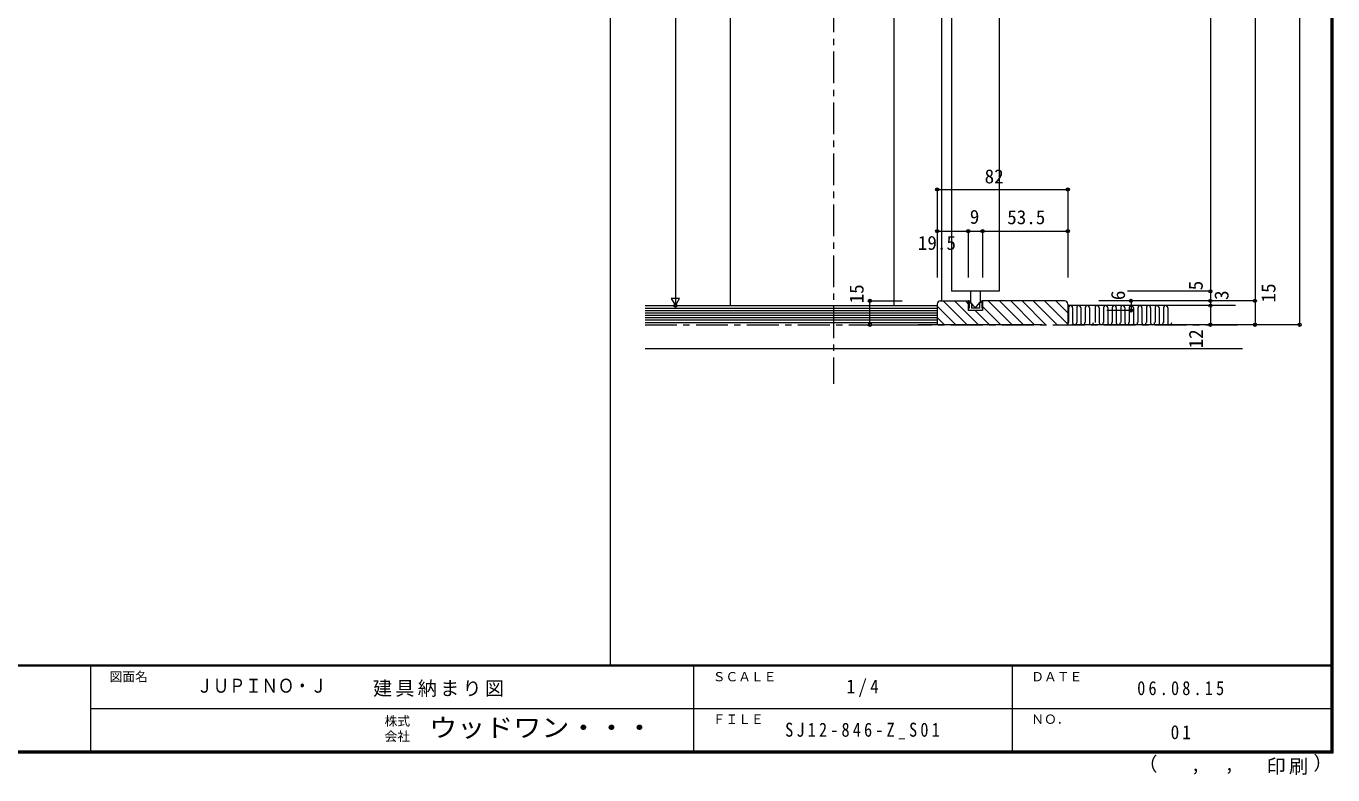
# Model space of a CAD drawing. Units: millimetres at full size, sheet at 1:4; details may follow other scales. Extents: x -800 to 760, y -574 to 557.
# Drawn here: x -60 to 760, y -574 to -104 of the extents above; entities that cross this region are included whole.
import ezdxf
from ezdxf.enums import TextEntityAlignment as Align

# ---------------------------------------------------------------- set-up
doc = ezdxf.new("R2010")
doc.units = ezdxf.units.MM
doc.header["$LTSCALE"] = 4
doc.header["$PDMODE"] = 32
doc.header["$PDSIZE"] = 2
doc.linetypes.add('CHAIN1', pattern=[8, 5, -1, 1, -1])
doc.linetypes.add('DASHED1', pattern=[1.8, 1.2, -0.6])
for name, color, linetype, lineweight in [('0-3_仕上', 7, 'Continuous', 9), ('0-A_文字', 7, 'DASHED1', 9), ('F-0_F-0ﾚｲﾔ', 6, 'Continuous', 9), ('F-1_F-1ﾚｲﾔ', 6, 'Continuous', 9)]:
    doc.layers.add(name, color=color, linetype=linetype, lineweight=lineweight)
doc.layers.add('F-A_F-Aﾚｲﾔ', color=7, linetype='Continuous')
doc.styles.add('HG明朝B', font='')
doc.styles.add('ＭＳ ゴシック', font='')
doc.styles.get('HG明朝B').set_extended_font_data('HG明朝B')
doc.styles.get('ＭＳ ゴシック').set_extended_font_data('MS Gothic')

msp = doc.modelspace()

# ---------------------------------------------------------------- linework, layer by layer
at = {"layer": '0-3_仕上'}
for p, q in [((306.298, 556.667), (306.298, -505.333)), ((683.119, 147.696), (683.119, -271.749)), ((739.119, 147.696), (739.119, -291.749)), ((347.198, 117.696), (347.198, -279.749)), ((381.567, 117.696), (381.567, -279.749)), ((484.567, -279.749), (484.567, 117.696)), ((514.567, -276.749), (514.567, 117.696)), ((711.119, 117.696), (711.119, -276.749)), ((550.567, 114.696), (550.567, -270.749)), ((511.567, -206.853), (511.567, -233.035)), ((511.567, -206.853), (593.567, -206.853)), ((593.567, -206.853), (593.567, -233.035)), ((511.567, -233.035), (540.067, -233.035)), ((511.567, -233.035), (511.567, -262.127)), ((531.067, -233.035), (531.067, -262.127)), ((540.067, -233.035), (540.067, -262.127)), ((540.067, -233.035), (593.567, -233.035)), ((593.567, -233.035), (593.567, -262.127)), ((469.338, -291.749), (469.338, -276.749)), ((469.338, -276.749), (489.702, -276.749)), ((511.567, -278.749), (511.567, -291.749)), ((513.567, -276.749), (531.067, -276.749)), ((530.358, -291.749), (515.358, -276.749)), ((550.567, -270.749), (520.567, -270.749)), ((537.429, -291.749), (522.429, -276.749)), ((531.067, -278.316), (529.5, -276.749)), ((531.067, -276.749), (531.067, -282.749)), ((531.567, -276.749), (531.279, -276.749)), ((532.816, -278.249), (531.567, -276.749)), ((531.567, -278.389), (531.567, -281.249)), ((532.567, -270.749), (532.567, -277.649)), ((534.798, -280.328), (532.567, -277.649)), ((532.816, -278.249), (533.067, -278.249)), ((533.067, -278.249), (533.067, -281.249)), ((536.335, -280.328), (538.567, -277.649)), ((538.067, -278.249), (538.067, -281.249)), ((538.317, -278.249), (538.067, -278.249)), ((538.317, -278.249), (539.567, -276.749)), ((538.567, -270.749), (538.567, -277.649)), ((539.567, -276.749), (539.854, -276.749)), ((539.567, -278.389), (539.567, -281.249)), ((540.067, -276.749), (540.067, -282.749)), ((591.567, -276.749), (540.067, -276.749)), ((558.642, -291.749), (543.642, -276.749)), ((565.713, -291.749), (550.713, -276.749)), ((572.784, -291.749), (557.784, -276.749)), ((579.855, -291.749), (564.855, -276.749)), ((586.926, -291.749), (571.926, -276.749)), ((593.567, -291.318), (578.998, -276.749)), ((593.567, -284.247), (586.069, -276.749)), ((593.567, -278.749), (593.567, -291.749)), ((683.119, -276.749), (613.138, -276.749)), ((683.119, -270.749), (631.12, -270.749)), ((633.284, -276.749), (633.284, -282.749)), ((683.119, -271.749), (683.119, -276.749)), ((683.119, -276.749), (683.119, -279.749)), ((711.119, -276.749), (683.119, -276.749)), ((711.119, -276.749), (711.119, -291.749)), ((328.18, -279.749), (511.567, -279.749)), ((328.18, -281.249), (511.567, -281.249)), ((328.18, -282.749), (511.567, -282.749)), ((328.18, -284.249), (511.567, -284.249)), ((328.18, -285.749), (511.567, -285.749)), ((523.287, -291.749), (511.567, -280.029)), ((516.216, -291.749), (511.567, -287.1)), ((540.067, -282.749), (531.067, -282.749)), ((531.124, -281.249), (531.567, -281.249)), ((531.124, -281.249), (531.325, -282.759)), ((538.067, -281.249), (533.067, -281.249)), ((544.5, -291.749), (535.5, -282.749)), ((540.009, -281.249), (539.567, -281.249)), ((540.009, -281.249), (539.808, -282.759)), ((551.571, -291.749), (540.067, -280.245)), ((698.797, -279.749), (593.567, -279.749)), ((594.051, -281.183), (594.051, -290.436)), ((596.622, -281.183), (596.622, -290.436)), ((599.193, -281.183), (599.193, -290.436)), ((601.764, -281.183), (601.764, -290.436)), ((604.568, -281.183), (604.568, -290.436)), ((607.139, -281.183), (607.139, -290.436)), ((610.719, -281.183), (610.719, -290.436)), ((613.291, -281.183), (613.291, -290.436)), ((616.094, -281.183), (616.094, -290.436)), ((633.284, -282.749), (618.01, -282.749)), ((618.665, -281.183), (618.665, -290.436)), ((621.469, -281.183), (621.469, -290.436)), ((624.04, -281.183), (624.04, -290.436)), ((626.843, -281.183), (626.843, -290.436)), ((629.414, -281.183), (629.414, -290.436)), ((632.218, -281.183), (632.218, -290.436)), ((634.789, -281.183), (634.789, -290.436)), ((637.593, -281.183), (637.593, -290.436)), ((640.164, -281.183), (640.164, -290.436)), ((642.967, -281.183), (642.967, -290.436)), ((645.538, -281.183), (645.538, -290.436)), ((648.342, -281.183), (648.342, -290.436)), ((650.913, -281.183), (650.913, -290.436)), ((653.716, -281.183), (653.716, -290.436)), ((656.287, -281.183), (656.287, -290.436)), ((683.119, -279.749), (683.119, -291.749)), ((328.18, -287.249), (511.567, -287.249)), ((328.18, -288.749), (511.567, -288.749)), ((328.18, -290.249), (511.567, -290.249)), ((469.338, -291.749), (489.702, -291.749)), ((577.567, -291.749), (499.567, -291.749)), ((739.119, -291.749), (596.177, -291.749)), ((328.18, -306.749), (703.359, -306.749))]:
    msp.add_line(p, q, dxfattribs=at)
at = {"layer": '0-3_仕上', "linetype": 'CHAIN1'}
for p, q in [((446.567, 231.795), (446.567, -328.877)), ((328.18, -291.749), (703.359, -291.749))]:
    msp.add_line(p, q, dxfattribs=at)
at = {"layer": '0-3_仕上'}
for points in [[(550.567, 114.696), (520.567, 114.696), (520.567, -270.749)], [(531.28, -277.486), (531.093, -277.261), (531.093, -276.901)], [(539.853, -277.486), (540.04, -277.261), (540.04, -276.901)]]:
    msp.add_lwpolyline(points, dxfattribs=at)
for centre, radius, start, end in [((513.567, -278.749), 2, 90, 180), ((531.268, -276.927), 0.178, 86.49132, 171.54956), ((529.414, -278.575), 2.16, 4.95135, 30.27519), ((541.719, -278.575), 2.16, 149.72484, 175.04866), ((539.865, -276.927), 0.178, 8.45045, 93.5087), ((591.567, -278.749), 2, 0, 90), ((535.567, -279.688), 1, 219.79284, 320.20716), ((595.337, -281.056), 1.292, 354.36099, 185.63878), ((600.479, -281.056), 1.292, 354.36099, 185.63878), ((605.854, -281.056), 1.292, 354.36099, 185.63878), ((612.005, -281.056), 1.292, 354.36099, 185.63878), ((617.38, -281.056), 1.292, 354.36099, 185.63878), ((622.754, -281.056), 1.292, 354.36099, 185.63878), ((628.129, -281.056), 1.292, 354.36099, 185.63878), ((633.503, -281.056), 1.292, 354.36099, 185.63878), ((638.878, -281.056), 1.292, 354.36099, 185.63878), ((644.253, -281.056), 1.292, 354.36099, 185.63878), ((649.627, -281.056), 1.292, 354.36099, 185.63878), ((655.002, -281.056), 1.292, 354.36099, 185.63878), ((592.766, -290.427), 1.286, 308.5242, 359.60228), ((597.908, -290.427), 1.286, 180.39774, 359.60228), ((603.05, -290.427), 1.286, 180.39774, 359.60228), ((608.425, -290.427), 1.286, 180.39774, 359.60228), ((614.576, -290.427), 1.286, 180.39774, 359.60228), ((619.951, -290.427), 1.286, 180.39774, 359.60228), ((625.325, -290.427), 1.286, 180.39774, 359.60228), ((630.7, -290.427), 1.286, 180.39774, 359.60228), ((636.074, -290.427), 1.286, 180.39774, 359.60228), ((641.449, -290.427), 1.286, 180.39774, 359.60228), ((646.824, -290.427), 1.286, 180.39774, 359.60228), ((652.198, -290.427), 1.286, 180.39774, 359.60228), ((657.573, -290.427), 1.286, 180.39774, 359.60228)]:
    msp.add_arc(centre, radius, start, end, dxfattribs=at)
for p in [(511.567, -206.853), (593.567, -206.853), (511.567, -233.035), (531.067, -233.035), (540.067, -233.035), (593.567, -233.035), (683.119, -270.749), (347.198, -279.749), (469.338, -276.749), (633.284, -276.749), (683.119, -276.749), (683.119, -279.749), (711.119, -276.749), (633.284, -282.749), (469.338, -291.749), (683.119, -291.749), (711.119, -291.749), (739.119, -291.749)]:
    msp.add_point(p, dxfattribs=at)
at = {"layer": '0-A_文字', "linetype": 'Continuous'}
msp.add_lwpolyline([(349.796, -275.249), (344.6, -275.249), (347.198, -279.749)], close=True, dxfattribs=at)
at = {"layer": 'F-0_F-0ﾚｲﾔ'}
for p, q in [((758.667, 556.667), (758.667, -560.667)), ((759.333, 556.667), (759.333, -560.667)), ((760, 556.667), (760, -560.667))]:
    msp.add_line(p, q, dxfattribs=at)
at = {"layer": 'F-1_F-1ﾚｲﾔ'}
for p, q in [((760, -505.333), (-800, -505.333)), ((760, -506), (-800, -506)), ((-20, -506), (-20, -559.333)), ((358.666, -506), (358.666, -559.333)), ((558.667, -506), (558.667, -559.333)), ((-20, -532.667), (758.667, -532.667)), ((760, -559.333), (-800, -559.333)), ((760, -560), (-800, -560)), ((760, -560.667), (-800, -560.667))]:
    msp.add_line(p, q, dxfattribs=at)

# ---------------------------------------------------------------- texts
at = {"layer": '0-3_仕上', "style": 'ＭＳ ゴシック'}
for s, p in [('82', (541.365, -205.656)), ('9', (532.067, -231.035)), ('53.5', (555.54, -231.279)), ('19.5', (499.434, -247.384))]:
    msp.add_text(s, height=8.798, dxfattribs=at).set_placement(p, align=Align.BOTTOM_LEFT)
for s, p in [('15', (468.004, -278.347)), ('5', (680.946, -270.116)), ('15', (726.588, -277.771)), ('6', (632.136, -276.3)), ('3', (697.124, -276.21)), ('12', (681.053, -306.59))]:
    msp.add_text(s, height=8.798, rotation=90, dxfattribs=at).set_placement(p, align=Align.BOTTOM_LEFT)
at = {"layer": 'F-A_F-Aﾚｲﾔ', "style": 'ＭＳ ゴシック'}
for s, height, p in [('図面名', 5.865, (-8, -517.333)), ('ＳＣＡＬＥ', 5.865, (370.666, -517.334)), ('ＤＡＴＥ', 5.865, (570.667, -517.334)), ('株式', 5.865, (164.666, -545.2)), ('ＦＩＬＥ', 5.865, (370.666, -544)), ('ＮＯ．', 5.865, (570.667, -544.001)), ('会社', 5.865, (164.666, -554.8)), ('（', 8.798, (637.871, -574.442)), ('）', 8.798, (747.787, -573.884)), (',', 8.798, (670.837, -574.442)), (',', 8.798, (692.026, -574.07))]:
    msp.add_text(s, height=height, dxfattribs=at).set_placement(p, align=Align.BOTTOM_LEFT)
at = {"layer": 'F-A_F-Aﾚｲﾔ'}
for s, height, style, width, p in [('ＪＵＰＩＮＯ・Ｊ', 8.798, 'HG明朝B', 0.85, (46.667, -525.333)), ('ウッドワン・・・', 11.73, 'ＭＳ ゴシック', 1.1, (192.666, -554))]:
    msp.add_text(s, height=height, dxfattribs=dict(at, style=style, width=width)).set_placement(p, align=Align.BOTTOM_LEFT)
at = {"layer": 'F-A_F-Aﾚｲﾔ', "char_height": 8.798, "attachment_point": 7, "style": 'ＭＳ ゴシック'}
for s, insert in [('\\T1.17;建具納まり図', (157.389, -525.333)), ('\\T1.38;\\W0.9;1/4', (454.667, -525.334)), ('\\T1.39;\\W0.85;06.08.15', (637.167, -524.334)), ('\\T1.39;\\W0.85;SJ12-846-Z_S01', (416.167, -552)), ('\\T1.36;\\W0.9;01', (658.167, -552.001)), ('\\T1.17;印刷', (718.42, -574.256))]:
    msp.add_mtext(s, dxfattribs=dict(at, insert=insert))

doc.saveas('drawing.dxf')
